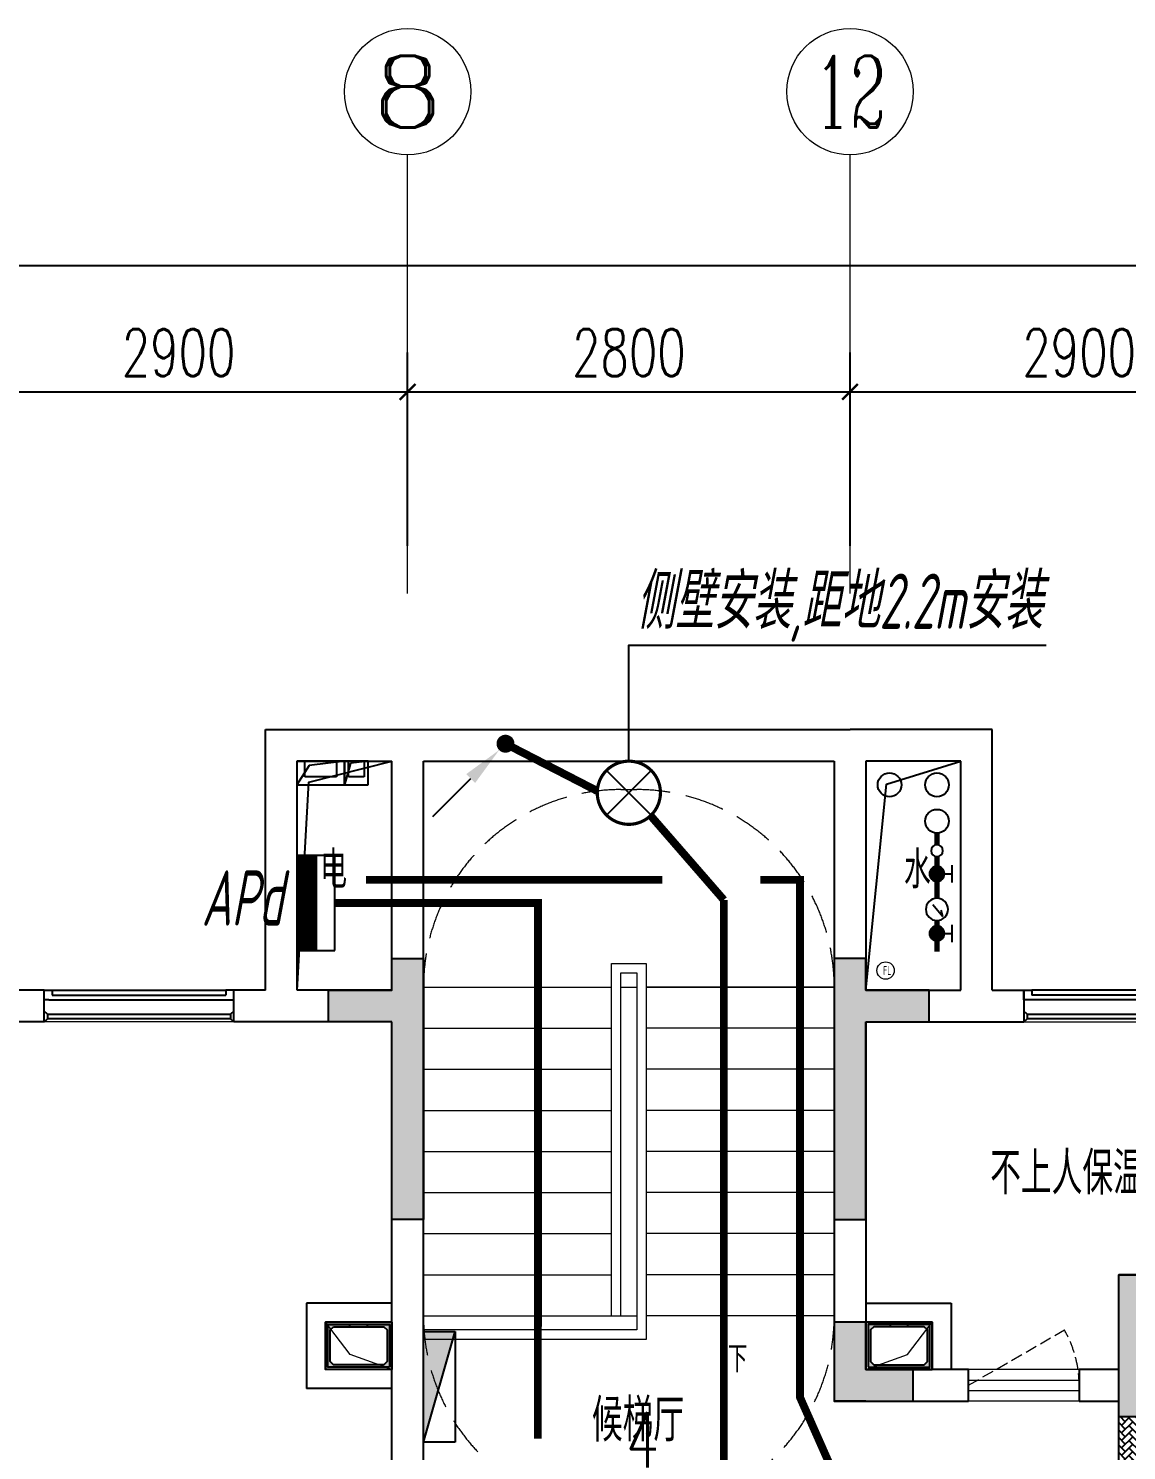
# Model space of a CAD drawing. Extents: x 3753737 to 4713801, y -857380 to 24339.
# Drawn here: x 4477949 to 4484899, y -788873 to -779873 of the extents above; entities that cross this region are included whole.
import ezdxf
from ezdxf.enums import TextEntityAlignment as Align

# ---------------------------------------------------------------- set-up
doc = ezdxf.new("R2010")
doc.units = 0
doc.header["$LTSCALE"] = 1000
doc.header["$MEASUREMENT"] = 0
doc.linetypes.add('DASH', pattern=[0.35, 0.25, -0.1])
doc.layers.get('0').update_dxf_attribs({"linetype": 'CONTINUOUS'})
doc.layers.get('Defpoints').update_dxf_attribs({"linetype": 'CONTINUOUS'})
for name, color, linetype in [('!!电气', 1, 'CONTINUOUS'), ('3-栏杆1', 252, 'CONTINUOUS'), ('COLU', 7, 'CONTINUOUS'), ('DIM-照明', 7, 'CONTINUOUS'), ('EQUIP-照明', 3, 'CONTINUOUS'), ('EQUIP-箱柜', 3, 'CONTINUOUS'), ('EQUIP_消火栓', 7, 'CONTINUOUS'), ('LVTRY', 252, 'CONTINUOUS'), ('LWIRE', 4, 'CONTINUOUS'), ('S-砼墙填充', 251, 'CONTINUOUS'), ('VPIPE-消防', 1, 'TG_X'), ('VPIPE-给水', 3, 'TG_J'), ('WALL', 252, 'CONTINUOUS'), ('WIRE-动力', 7, 'CONTINUOUS'), ('WIRE-照明', 2, 'CONTINUOUS'), ('保温', 6, 'CONTINUOUS'), ('污水', 3, 'CONTINUOUS'), ('看线', 185, 'CONTINUOUS'), ('给水', 4, 'CONTINUOUS'), ('铝合金', 144, 'CONTINUOUS')]:
    doc.layers.add(name, color=color, linetype=linetype)
for name, color, linetype, lineweight in [('AXIS', 114, 'CONTINUOUS', 20), ('AXIS_TEXT', 7, 'CONTINUOUS', 20), ('DIM_SYMB', 252, 'CONTINUOUS', 20), ('PUB_HATCH', 8, 'CONTINUOUS', 9), ('PUB_TEXT', 7, 'CONTINUOUS', 20), ('STAIR', 252, 'CONTINUOUS', 20), ('VPIPE-废水', 31, 'TG_F', 18), ('WINDOW', 146, 'CONTINUOUS', 20), ('平面-看线', 252, 'CONTINUOUS', 15), ('立面-洞口示意', 252, 'CONTINUOUS', 13)]:
    doc.layers.add(name, color=color, linetype=linetype, lineweight=lineweight)
doc.styles.add('_TCH_AXIS', font='COMPLEX', dxfattribs={"bigfont": 'GBCBIG'})
doc.styles.add('_TCH_DIM', font='SIMPLEX', dxfattribs={"bigfont": 'GBCBIG'})
doc.styles.add('_TCH_DIM_T3', font='SIMPLEX.shx', dxfattribs={"width": 0.705882, "bigfont": 'GBCBIG.shx'})
doc.styles.add('_TCH_LABEL', font='COMPLEX', dxfattribs={"bigfont": 'GBCBIG'})
doc.styles.add('_TEL_DIM', font='SIMPLEX', dxfattribs={"width": 0.8, "height": 3.5, "bigfont": 'HZTXT'})
doc.styles.add('COMPLEX', font='COMPLEX')
doc.styles.add('HZTXT', font='gbeitc.shx', dxfattribs={"width": 0.8, "height": 400, "bigfont": 'hztxt.shx'})
doc.styles.get("Standard").update_dxf_attribs({"font": 'gbenor.shx', "bigfont": 'gbcbig.shx'})
doc.styles.add('TG_LINETYPE', font='SIMPLEX', dxfattribs={"width": 0.8, "height": 3, "bigfont": 'HZTXT'})
doc.linetypes.add('TG_F', pattern='A,2,-0.3,["F",TG_LINETYPE,S=0.1,R=0,X=-0.23,Y=-0.15],0', length=2.3)
doc.linetypes.add('TG_J', pattern='A,2,-0.22,["J",TG_LINETYPE,S=0.1,R=0,X=-0.18,Y=-0.15],0', length=2.22)
doc.linetypes.add('TG_X', pattern='A,4,-0.3,["X",TG_LINETYPE,S=0.1,R=0,X=-0.23,Y=-0.15],0', length=4.3)
doc.dimstyles.new('_TCH_ARCH&&100', dxfattribs={"dimtxt": 297.5, "dimasz": 100, "dimexe": 250, "dimexo": 300, "dimgap": 100, "dimtad": 1, "dimdec": 0, "dimzin": 0, "dimdsep": 46, "dimtxsty": '_TCH_DIM_T3', "dimblk": 'ARCHTICK', "dimcen": 0.09, "dimclrt": 7, "dimazin": 2, "dimtfac": 1, "dimtdec": 0, "dimtix": 1, "dimtmove": 2, "dimatfit": 3, "dimfxl": 1, "dimtolj": 1, "dimtzin": 0, "dimarcsym": 0})
pattern_1 = [(45, (0, 0), (0, 47.4157523), [100.584, -33.528]), (135, (23.708, 23.708), (3e-15, 47.4157523), [100.584, -33.528])]
pattern_2 = [(90, (0, 0), (-16.49778, 1e-15), [9.525, -19.05]), (210, (0, 0), (8.24889, -14.2874966), [9.525, -19.05]), (150, (6e-16, 9.525), (-8.24889, -14.2874966), [9.525, -19.05])]

# ---------------------------------------------------------------- blocks, each defined once
blk = doc.blocks.new('$TwtSys$00000434')
at = {"color": 252}
for p, q in [((-0.5, 0.5), (-0.5, -0.5)), ((-0.5, -0.5), (0.5, 0.5)), ((0.5, 0.5), (-0.5, 0.5)), ((0.5, -0.5), (0.5, 0.5)), ((-0.5, -0.5), (0.5, -0.5))]:
    blk.add_line(p, q, dxfattribs=at)
blk.add_solid([(0.5, -0.5), (0.5, 0.5), (-0.5, -0.5)], dxfattribs=at)
blk = doc.blocks.new('A$C2705576B')
at = {"layer": '给水'}
h = blk.add_hatch(color=252, dxfattribs=at)
edge = h.paths.add_edge_path()
edge.add_arc((417.5, -1741.2), 47.2, 0, 360)
h = blk.add_hatch(color=252, dxfattribs=at)
edge = h.paths.add_edge_path()
edge.add_arc((794.7, -1741.2), 47.2, 0, 360)
at = {"layer": '给水', "color": 252}
for p, q in [((363.1, -1645.4), (471.8, -1645.4)), ((417.5, -1741.2), (417.5, -1645.4)), ((601.1, -1768.1), (525.3, -1704.3)), ((525.3, -1704.3), (564, -1715)), ((740.3, -1645.4), (849, -1645.4)), ((794.7, -1741.2), (794.7, -1645.4))]:
    blk.add_line(p, q, dxfattribs=at)
at = {"layer": '给水', "color": 252, "const_width": 35.4}
for points in [[(499.1, -1741.2), (302.5, -1741.2)], [(903.5, -1741.2), (640.6, -1741.2)], [(1052.8, -1741.2), (978.5, -1741.2)]]:
    blk.add_lwpolyline(points, dxfattribs=at)
at = {"layer": '给水', "color": 252}
for centre, radius in [((417.5, -1741.2), 47.2), ((569.8, -1741.2), 70.8), ((794.7, -1741.2), 47.2), ((941, -1741.2), 37.5)]:
    blk.add_circle(centre, radius, dxfattribs=at)
blk = doc.blocks.new('GDGDGRD')
at = {"layer": 'S-砼墙填充'}
h = blk.add_hatch(color=252, dxfattribs=at)
h.dxf.hatch_style = 1
h.paths.add_polyline_path([(431616.6, 297415.4), (431216.6, 297415.4), (431216.6, 297615.4), (431616.6, 297615.4), (431616.6, 297815.4), (431816.6, 297815.4), (431816.6, 296165.4), (431616.6, 296165.4)])
h = blk.add_hatch(color=252, dxfattribs=at)
h.dxf.hatch_style = 1
h.paths.add_polyline_path([(434616.6, 297415.4), (435016.6, 297415.4), (435016.6, 297615.4), (434616.6, 297615.4), (434616.6, 297815.4), (434416.6, 297815.4), (434416.6, 296165.4), (434616.6, 296165.4)])
h = blk.add_hatch(color=252, dxfattribs=at)
h.dxf.hatch_style = 1
h.paths.add_polyline_path([(436416.6, 295815.4), (436416.6, 295615.4), (436416.6, 294915.4), (436216.6, 294915.4), (436216.6, 295815.4)])
h = blk.add_hatch(color=252, dxfattribs=at)
h.dxf.hatch_style = 1
h.paths.add_polyline_path([(434916.6, 295015.6), (434916.6, 295215.6), (434616.6, 295215.6), (434616.6, 295515.6), (434416.6, 295515.6), (434416.6, 295015.6)])
at = {"layer": 'COLU', "color": 252}
for points in [[(431616.6, 297415.4), (431216.6, 297415.4), (431216.6, 297615.4), (431616.6, 297615.4), (431616.6, 297815.4), (431816.6, 297815.4), (431816.6, 296165.4), (431616.6, 296165.4), (431616.6, 297415.4)], [(434616.6, 297415.4), (435016.6, 297415.4), (435016.6, 297615.4), (434616.6, 297615.4), (434616.6, 297815.4), (434416.6, 297815.4), (434416.6, 296165.4), (434616.6, 296165.4), (434616.6, 297415.4)], [(436416.6, 295815.4), (436416.6, 295615.4), (436416.6, 295615.4), (436416.6, 294915.4), (436216.6, 294915.4), (436216.6, 295815.4)], [(434916.6, 295015.6), (434916.6, 295215.6), (434616.6, 295215.6), (434616.6, 295515.6), (434416.6, 295515.6), (434416.6, 295015.6)]]:
    blk.add_lwpolyline(points, close=True, dxfattribs=at)
blk = doc.blocks.new('VXVXVXDVXDVXVDX')
at = {"layer": '保温', "linetype": 'ByBlock', "ltscale": 10}
h = blk.add_hatch(dxfattribs=at)
h.set_pattern_fill('AR-HBONE', color=251, scale=55)
h.set_pattern_definition(pattern_1)
h.paths.add_polyline_path([(439216.6, 295615.4), (439116.6, 295615.4), (439116.6, 292815.4), (439216.6, 292815.2)])
h = blk.add_hatch(dxfattribs=at)
h.set_pattern_fill('AR-HBONE', color=251, scale=55)
h.set_pattern_definition(pattern_1)
h.paths.add_polyline_path([(436416.6, 294915.4), (436216.6, 294915.4), (436216.6, 292815.4), (436416.6, 292815.2)])
at = {"layer": '保温', "linetype": 'Continuous', "ltscale": 10}
h = blk.add_hatch(dxfattribs=at)
h.set_pattern_fill('HEX', color=251, scale=10, angle=90, style=0)
h.set_pattern_definition(pattern_2)
h.paths.add_polyline_path([(435016.6, 292815.4), (435016.6, 293015.4), (434466.6, 293015.4), (434466.6, 292815.4)])
h = blk.add_hatch(dxfattribs=at)
h.set_pattern_fill('HEX', color=251, scale=10, angle=90, style=0)
h.set_pattern_definition(pattern_2)
h.paths.add_polyline_path([(436216.6, 292815.4), (436216.6, 293015.4), (436116.6, 293015.4), (436116.6, 292815.4)])
at = {"layer": '保温', "linetype": 'ByBlock', "ltscale": 10}
h = blk.add_hatch(dxfattribs=at)
h.set_pattern_fill('AR-HBONE', color=251, scale=55)
h.set_pattern_definition(pattern_1)
h.paths.add_polyline_path([(425516.6, 292815.4), (425516.6, 292915.4), (425416.6, 292915.4), (425416.6, 292815.4)])
h = blk.add_hatch(dxfattribs=at)
h.set_pattern_fill('AR-HBONE', color=251, scale=55)
h.set_pattern_definition(pattern_1)
h.paths.add_polyline_path([(427016.6, 292815.4), (427016.6, 292915.4), (426316.6, 292915.4), (426316.6, 292815.4)])
h = blk.add_hatch(dxfattribs=at)
h.set_pattern_fill('AR-HBONE', color=251, scale=55)
h.set_pattern_definition(pattern_1)
h.paths.add_polyline_path([(437016.6, 292815.4), (437016.6, 292915.4), (436416.6, 292915.4), (436416.6, 292815.4)])
h = blk.add_hatch(dxfattribs=at)
h.set_pattern_fill('AR-HBONE', color=251, scale=55)
h.set_pattern_definition(pattern_1)
h.paths.add_polyline_path([(439116.6, 292815.3), (439116.6, 292915.4), (438616.6, 292915.4), (438616.6, 292815.3)])
h = blk.add_hatch(dxfattribs=at)
h.set_pattern_fill('AR-HBONE', color=251, scale=55)
h.set_pattern_definition(pattern_1)
h.paths.add_polyline_path([(439916.5, 292815.4), (439916.5, 292915.4), (439216.5, 292915.4), (439216.5, 292815.4)])
h = blk.add_hatch(dxfattribs=at)
h.set_pattern_fill('AR-HBONE', color=251, scale=55)
h.set_pattern_definition([(45, (-568246.073, -58773.168), (0, 47.4157523), [100.584, -33.528]), (135, (-568222.366, -58749.46), (3e-15, 47.4157523), [100.584, -33.528])])
h.paths.add_polyline_path([(440816.5, 292815.4), (440816.5, 292915.4), (440716.5, 292915.4), (440716.5, 292815.4)])
at = {"layer": '保温', "linetype": 'Continuous', "ltscale": 10}
h = blk.add_hatch(dxfattribs=at)
h.set_pattern_fill('HEX', color=251, scale=10, angle=90, style=0)
h.set_pattern_definition(pattern_2)
h.paths.add_polyline_path([(434066.6, 291315.4), (434066.6, 291515.4), (432166.6, 291515.4), (432166.6, 291315.4)])
at = {"layer": '保温', "color": 251, "linetype": 'ByBlock', "ltscale": 10}
for p, q in [((439016.6, 295615.4), (439216.6, 295615.4)), ((436216.6, 293015.4), (436216.6, 292815.4)), ((427016.6, 292915.4), (427016.6, 292815.4))]:
    blk.add_line(p, q, dxfattribs=at)
blk = doc.blocks.new('A$C1BAD4CCC')
at = {"layer": 'PUB_HATCH'}
blk.add_hatch(color=252, dxfattribs=at).paths.add_polyline_path([(15, -15), (15, -285), (155, -285), (155, -270), (50, -270), (30, -250), (30, -50), (50, -30), (370, -30), (390, -50), (390, -250), (370, -270), (265, -270), (265, -285), (405, -285), (405, -15)])
at = {"layer": 'LVTRY', "color": 252}
for p, q in [((155, -270), (155, -285)), ((265, -270), (265, -285))]:
    blk.add_line(p, q, dxfattribs=at)
for points in [[(420, 0), (0, 0), (0, -300), (420, -300)], [(405, -15), (15, -15), (15, -285), (405, -285)], [(50, -270), (370, -270), (390, -250), (390, -50), (370, -30), (50, -30), (30, -50), (30, -250), (50, -270)]]:
    blk.add_lwpolyline(points, close=True, dxfattribs=at)
at = {"layer": '立面-洞口示意', "color": 252}
blk.add_lwpolyline([(420, 0), (156.4, -93.9), (0, -300)], dxfattribs=at)
blk = doc.blocks.new('$WINLIB2D$00000001')
at = {"color": 0}
for points in [[(-0.5, 0.5), (-0.5, -0.5)], [(-0.5, 0.5), (0.5, 0.5)], [(0.5, -0.5), (0.5, 0.5)], [(0.5, 0.167), (-0.5, 0.167)], [(0.5, -0.167), (-0.5, -0.167)], [(-0.5, -0.5), (0.5, -0.5)]]:
    blk.add_lwpolyline(points, dxfattribs=at)
blk = doc.blocks.new('_ArchTick')
at = {"color": 0, "linetype": 'ByBlock', "const_width": 0.15}
blk.add_lwpolyline([(-0.5, -0.5), (0.5, 0.5)], dxfattribs=at)
blk = doc.blocks.new('*D567')
at = {"layer": 'AXIS', "color": 0, "lineweight": -2, "transparency": 16777216}
for p, q in [((11702.5, -5070.4), (11702.5, -3045.4)), ((61902.5, -5070.4), (61902.5, -3045.4)), ((11702.5, -3295.4), (61902.5, -3295.4))]:
    blk.add_line(p, q, dxfattribs=at)
at = {"layer": 'Defpoints', "color": 0, "transparency": 16777216}
for p in [(61902.5, -3295.4), (11702.5, -5370.4), (61902.5, -5370.4)]:
    blk.add_point(p, dxfattribs=at)
at = {"layer": 'AXIS', "color": 0, "lineweight": -2, "transparency": 16777216, "xscale": 100, "yscale": 100, "zscale": 100, "rotation": 180}
blk.add_blockref('_ArchTick', (11702.5, -3295.4), dxfattribs=at)
at = {"layer": 'AXIS', "color": 0, "lineweight": -2, "transparency": 16777216, "xscale": 100, "yscale": 100, "zscale": 100}
blk.add_blockref('_ArchTick', (61902.5, -3295.4), dxfattribs=at)
at = {"layer": 'AXIS', "color": 7, "transparency": 16777216, "insert": (36802.5, -3046.7), "char_height": 297.5, "attachment_point": 5, "style": '_TCH_DIM_T3'}
blk.add_mtext('\\A1;50200', dxfattribs=at)
blk = doc.blocks.new('*D573')
at = {"layer": 'AXIS', "color": 0, "lineweight": -2, "transparency": 16777216}
for p, q in [((20002.5, -5070.4), (20002.5, -3845.4)), ((22902.5, -5070.4), (22902.5, -3845.4)), ((20002.5, -4095.4), (22902.5, -4095.4))]:
    blk.add_line(p, q, dxfattribs=at)
at = {"layer": 'Defpoints', "color": 0, "transparency": 16777216}
for p in [(22902.5, -4095.4), (20002.5, -5370.4), (22902.5, -5370.4)]:
    blk.add_point(p, dxfattribs=at)
at = {"layer": 'AXIS', "color": 0, "lineweight": -2, "transparency": 16777216, "xscale": 100, "yscale": 100, "zscale": 100, "rotation": 180}
blk.add_blockref('_ArchTick', (20002.5, -4095.4), dxfattribs=at)
at = {"layer": 'AXIS', "color": 0, "lineweight": -2, "transparency": 16777216, "xscale": 100, "yscale": 100, "zscale": 100}
blk.add_blockref('_ArchTick', (22902.5, -4095.4), dxfattribs=at)
at = {"layer": 'AXIS', "color": 7, "transparency": 16777216, "insert": (21452.5, -3846.7), "char_height": 297.5, "attachment_point": 5, "style": '_TCH_DIM_T3'}
blk.add_mtext('\\A1;2900', dxfattribs=at)
blk = doc.blocks.new('*D574')
at = {"layer": 'AXIS', "color": 0, "lineweight": -2, "transparency": 16777216}
for p, q in [((22902.5, -5070.4), (22902.5, -3845.4)), ((25702.5, -5070.4), (25702.5, -3845.4)), ((22902.5, -4095.4), (25702.5, -4095.4))]:
    blk.add_line(p, q, dxfattribs=at)
at = {"layer": 'Defpoints', "color": 0, "transparency": 16777216}
for p in [(25702.5, -4095.4), (22902.5, -5370.4), (25702.5, -5370.4)]:
    blk.add_point(p, dxfattribs=at)
at = {"layer": 'AXIS', "color": 0, "lineweight": -2, "transparency": 16777216, "xscale": 100, "yscale": 100, "zscale": 100, "rotation": 180}
blk.add_blockref('_ArchTick', (22902.5, -4095.4), dxfattribs=at)
at = {"layer": 'AXIS', "color": 0, "lineweight": -2, "transparency": 16777216, "xscale": 100, "yscale": 100, "zscale": 100}
blk.add_blockref('_ArchTick', (25702.5, -4095.4), dxfattribs=at)
at = {"layer": 'AXIS', "color": 7, "transparency": 16777216, "insert": (24302.5, -3846.7), "char_height": 297.5, "attachment_point": 5, "style": '_TCH_DIM_T3'}
blk.add_mtext('\\A1;2800', dxfattribs=at)
blk = doc.blocks.new('*D575')
at = {"layer": 'AXIS', "color": 0, "lineweight": -2, "transparency": 16777216}
for p, q in [((25702.5, -5070.4), (25702.5, -3845.4)), ((28602.5, -5070.4), (28602.5, -3845.4)), ((25702.5, -4095.4), (28602.5, -4095.4))]:
    blk.add_line(p, q, dxfattribs=at)
at = {"layer": 'Defpoints', "color": 0, "transparency": 16777216}
for p in [(28602.5, -4095.4), (25702.5, -5370.4), (28602.5, -5370.4)]:
    blk.add_point(p, dxfattribs=at)
at = {"layer": 'AXIS', "color": 0, "lineweight": -2, "transparency": 16777216, "xscale": 100, "yscale": 100, "zscale": 100, "rotation": 180}
blk.add_blockref('_ArchTick', (25702.5, -4095.4), dxfattribs=at)
at = {"layer": 'AXIS', "color": 0, "lineweight": -2, "transparency": 16777216, "xscale": 100, "yscale": 100, "zscale": 100}
blk.add_blockref('_ArchTick', (28602.5, -4095.4), dxfattribs=at)
at = {"layer": 'AXIS', "color": 7, "transparency": 16777216, "insert": (27152.5, -3846.7), "char_height": 297.5, "attachment_point": 5, "style": '_TCH_DIM_T3'}
blk.add_mtext('\\A1;2900', dxfattribs=at)
blk = doc.blocks.new('_AXISO')
blk.add_circle((0, 0), 0.5)
at = {"layer": 'AXIS_TEXT', "style": 'COMPLEX', "width": 1.041667}
blk.add_attdef('A', text='', height=0.56, dxfattribs=at).set_placement((-0.25, -0.28), (0.25, -0.28), align=Align.FIT)
blk = doc.blocks.new('$TelecSys$00000081')
for p, q in [((0.104, 0.104), (0.104, 0.104)), ((-0.104, -0.104), (-0.104, -0.104)), ((-1.15, -1.15), (-0.55, -0.55))]:
    blk.add_line(p, q)
at = {"const_width": 0.142}
blk.add_lwpolyline([(0.071, 0, 1), (-0.071, 0, 1)], format="xyb", close=True, dxfattribs=at)
blk.add_solid([(-0.62, -0.48), (-0.48, -0.62), (-0.1, -0.1)])
at = {"width": 0.8, "flags": 9}
blk.add_attdef('A', (0, 0), '', height=0.00002, rotation=180, dxfattribs=at)
blk = doc.blocks.new('$equip$00002539')
for p, q in [((-0.354, 0.354), (0.354, -0.354)), ((0.354, 0.354), (-0.354, -0.354))]:
    blk.add_line(p, q)
at = {"const_width": 0.05}
blk.add_lwpolyline([(-0.5, 0, 1), (0.5, 0, 1), (-0.5, 0, 0.911406)], format="xyb", dxfattribs=at)
blk.add_circle((0, 0), 0.5)
for p in [(0, 0.5), (-0.5, 0), (0.5, 0), (0, -0.5)]:
    blk.add_point(p)
at = {"color": 7, "style": '_TEL_DIM', "flags": 1}
blk.add_attdef('A', text='', height=0.00002, dxfattribs=at).set_placement((0, 0), align=Align.MIDDLE_CENTER)
blk = doc.blocks.new('*X9')
at = {"color": 0}
for p, q in [((-250, 32.8), (-182.8, 100)), ((-250, 68.2), (-218.2, 100)), ((-247.5, 0), (-147.5, 100)), ((-212.1, 0), (-112.1, 100)), ((-176.8, 0), (-76.8, 100)), ((-141.4, 0), (-41.4, 100)), ((-106.1, 0), (-6.1, 100)), ((-70.7, 0), (29.3, 100)), ((-35.4, 0), (64.6, 100)), ((0, 0), (100, 100)), ((35.4, 0), (135.4, 100)), ((70.7, 0), (170.7, 100)), ((106.1, 0), (206.1, 100)), ((141.4, 0), (241.4, 100)), ((176.8, 0), (250, 73.2)), ((212.1, 0), (250, 37.9)), ((247.5, 0), (250, 2.5))]:
    blk.add_line(p, q, dxfattribs=at)
blk = doc.blocks.new('$equip$00001414')
for p, q in [((0.75, 0.6), (-0.75, 0.6)), ((-0.75, 0.6), (-0.75, 0)), ((0.75, 0), (0.75, 0.6)), ((-0.75, 0.3), (0.75, 0.3)), ((-0.75, 0), (0.75, 0))]:
    blk.add_line(p, q)
at = {"const_width": 0.3}
blk.add_lwpolyline([(-0.75, 0.15), (0.75, 0.15)], dxfattribs=at)
for p in [(0, 0.6), (-0.75, 0.3), (0.75, 0.3), (0, 0)]:
    blk.add_point(p)
at = {"xscale": 0.00300000000061118, "yscale": 0.00300000000061118, "zscale": 0.00300000000061118}
blk.add_blockref('*X9', (0, 0), dxfattribs=at)
at = {"style": '_TCH_LABEL', "flags": 9}
blk.add_attdef('A', (0, 0), '', height=0.00002, dxfattribs=at)
blk = doc.blocks.new('A$C0A82355E')
at = {"layer": '!!电气'}
for p, q in [((0, 300), (-150, 300)), ((-150, 300), (-150, 0)), ((-26.9, 223.3), (-150, 300)), ((0, 0), (0, 300)), ((-100, 50), (-100, 250)), ((-100, 250), (0, 250)), ((0, 0), (-26.9, 223.3)), ((-150, 0), (0, 0)), ((0, 50), (-100, 50))]:
    blk.add_line(p, q, dxfattribs=at)
blk = doc.blocks.new('A$C04F44ECC')
at = {"layer": '!!电气'}
for p, q in [((0, 0), (-300, 0)), ((-300, 0), (-300, -300)), ((-250, -200), (-250, 0)), ((0, 0), (-223, -27)), ((-50, 0), (-50, -200)), ((0, -300), (0, 0)), ((-223, -27), (-300, -300)), ((-300, -300), (0, -300)), ((-50, -200), (-250, -200))]:
    blk.add_line(p, q, dxfattribs=at)
blk = doc.blocks.new('$TelecSys$00000095')
blk.add_line((0.4, 0.4), (-0.4, -0.4))
at = {"width": 0.8}
blk.add_attdef('N', text='', height=1, dxfattribs=at).set_placement((-0.017, 1.056), align=Align.MIDDLE)
blk = doc.blocks.new('$TelecSys$00000152')
blk.add_blockref('$TelecSys$00000095', (0, 0))
at = {"style": '_TEL_DIM', "width": 0.7}
blk.add_attdef('N', text='', height=0.875, dxfattribs=at).set_placement((-0.015, 0.924), align=Align.MIDDLE)
blk = doc.blocks.new('A$C100F5A36')
at = {"layer": '3-栏杆1', "color": 252}
for p, q in [((20622.7, -8033.3), (20602.5, -8015.5)), ((20602.5, -8015.5), (20622.7, -8033.3)), ((20622.7, -8062.6), (20602.5, -8082.4)), ((20602.5, -8082.4), (20622.7, -8062.6)), ((20622.7, -8033.3), (21782.2, -8033.3)), ((20622.7, -8033.3), (20622.7, -8062.6)), ((21782.2, -8062.6), (20622.7, -8062.6)), ((21782.2, -8033.3), (21802.5, -8015.5)), ((21802.5, -8015.5), (21782.2, -8033.3)), ((21782.2, -8033.3), (21782.2, -8062.6)), ((21802.5, -8082.4), (21782.2, -8062.6)), ((26822.7, -8033.3), (26802.4, -8015.5)), ((26802.4, -8015.5), (26822.7, -8033.3)), ((26822.7, -8062.6), (26802.4, -8082.4)), ((26802.4, -8082.4), (26822.7, -8062.6)), ((26822.7, -8033.3), (27982.2, -8033.3)), ((26822.7, -8033.3), (26822.7, -8062.6)), ((27982.2, -8062.6), (26822.7, -8062.6))]:
    blk.add_line(p, q, dxfattribs=at)
at = {"layer": 'AXIS'}
for p, q in [((22902.5, -5370.4), (22902.5, -2595.4)), ((25702.5, -5370.4), (25702.5, -2595.4))]:
    blk.add_line(p, q, dxfattribs=at)
at = {"layer": 'DIM_SYMB', "color": 252}
blk.add_lwpolyline([(24977.5, -10072.4, 0, 0, 0), (24977.5, -7147.4, 0, 0, 0), (23627.5, -7147.4, 0, 0, 0), (23627.5, -9662.4, 40, 0, 0), (23627.5, -9812.4, 0, 0, 0)], format="xyseb", dxfattribs=at)
at = {"layer": 'STAIR', "color": 252}
for p, q in [((25602.5, -6432.4), (23002.5, -6432.4)), ((23002.5, -6432.4), (23002.5, -7862.4)), ((25602.5, -7862.4), (25602.5, -6432.4)), ((24192.5, -9942.4), (24192.5, -7712.4)), ((24192.5, -7712.4), (24412.5, -7712.4)), ((24412.5, -7712.4), (24412.5, -10092.4)), ((24252.5, -9942.4), (24252.5, -7772.4)), ((24252.5, -7772.4), (24352.5, -7772.4)), ((24352.5, -7772.4), (24352.5, -10032.4)), ((23002.5, -9942.4), (23002.5, -7862.4)), ((23002.5, -7862.4), (24192.5, -7862.4)), ((23002.5, -7862.4), (24192.5, -7862.4)), ((24252.5, -9942.4), (24252.5, -7862.4)), ((24252.5, -7862.4), (24352.5, -7862.4)), ((24352.5, -7862.4), (24352.5, -9942.4)), ((25602.5, -7862.4), (24412.5, -7862.4)), ((24412.5, -7862.4), (25602.5, -7862.4)), ((25602.5, -7862.4), (25602.5, -9942.4)), ((23002.5, -8122.4), (24192.5, -8122.4)), ((25602.5, -8122.4), (24412.5, -8122.4)), ((23002.5, -8382.4), (24192.5, -8382.4)), ((25602.5, -8382.4), (24412.5, -8382.4)), ((23002.5, -8642.4), (24192.5, -8642.4)), ((25602.5, -8642.4), (24412.5, -8642.4)), ((23002.5, -8902.4), (24192.5, -8902.4)), ((25602.5, -8902.4), (24412.5, -8902.4)), ((23002.5, -9162.4), (24192.5, -9162.4)), ((25602.5, -9162.4), (24412.5, -9162.4)), ((23002.5, -9422.4), (24192.5, -9422.4)), ((25602.5, -9422.4), (24412.5, -9422.4)), ((23002.5, -9682.4), (24192.5, -9682.4)), ((25602.5, -9682.4), (24412.5, -9682.4)), ((23002.5, -9942.4), (24192.5, -9942.4)), ((24192.5, -9942.4), (24252.5, -9942.4)), ((24192.5, -9942.4), (24252.5, -9942.4)), ((24252.5, -9942.4), (24352.5, -9942.4)), ((25602.5, -9942.4), (24412.5, -9942.4)), ((24352.5, -10032.4), (23002.5, -10032.4)), ((23002.5, -10092.4), (23002.5, -10032.4)), ((24412.5, -10092.4), (23002.5, -10092.4))]:
    blk.add_line(p, q, dxfattribs=at)
at = {"layer": 'STAIR', "color": 252, "linetype": 'DASH'}
for points in [[(23002.5, -7862.4, -0.414214), (24252.5, -6612.4), (24352.5, -6612.4, -0.414214), (25602.5, -7862.4)], [(23002.5, -9942.4, 0.414214), (24252.5, -11192.4), (24352.5, -11192.4, 0.414214), (25602.5, -9942.4)]]:
    blk.add_lwpolyline(points, format="xyb", dxfattribs=at)
at = {"layer": 'VPIPE-废水', "color": 252}
blk.add_circle((25927.5, -7757.4), 55, dxfattribs=at)
at = {"layer": 'VPIPE-消防', "color": 252, "linetype": 'Continuous'}
blk.add_circle((25952.5, -6582.4), 75, dxfattribs=at)
at = {"layer": 'VPIPE-给水', "color": 252, "linetype": 'Continuous'}
for centre in [(26252.5, -6582.4), (26252.5, -6812.4)]:
    blk.add_circle(centre, 75, dxfattribs=at)
at = {"layer": 'WALL', "color": 252}
for p, q in [((22002.5, -6232.4), (22902.5, -6232.4)), ((22002.5, -7882.4), (22002.5, -6232.4)), ((22902.5, -6232.4), (25702.5, -6232.4)), ((26602.5, -6232.4), (25702.5, -6232.4)), ((26602.5, -7882.4), (26602.5, -6232.4)), ((22202.5, -6432.4), (22802.5, -6432.4)), ((22202.5, -7882.4), (22202.5, -6432.4)), ((22802.5, -7882.4), (22802.5, -6432.4)), ((23002.5, -6432.4), (25602.5, -6432.4)), ((23002.5, -7982.4), (23002.5, -6432.4)), ((25602.5, -6432.4), (25602.5, -7982.4)), ((26402.5, -6432.4), (25802.5, -6432.4)), ((25802.5, -6432.4), (25802.5, -7882.4)), ((26402.5, -7882.4), (26402.5, -6432.4)), ((20602.5, -7882.4), (19902.5, -7882.4)), ((20602.5, -8082.4), (20602.5, -7882.4)), ((22002.5, -7882.4), (21802.5, -7882.4)), ((21802.5, -8082.4), (21802.5, -7882.4)), ((22802.5, -7882.4), (22202.5, -7882.4)), ((25802.5, -7882.4), (26402.5, -7882.4)), ((26602.5, -7882.4), (26802.5, -7882.4)), ((26802.5, -7882.4), (26802.5, -8082.4)), ((23002.5, -11882.4), (23002.5, -7982.4)), ((25602.5, -7982.4), (25602.5, -10382.1)), ((20602.5, -8082.4), (20102.5, -8082.4)), ((22102.5, -8082.4), (21802.5, -8082.4)), ((22802.5, -8082.4), (22102.5, -8082.4)), ((22802.5, -12082.4), (22802.5, -8082.4)), ((25802.5, -8082.4), (26502.5, -8082.4)), ((25802.5, -8082.4), (25802.5, -10282.1)), ((26502.5, -8082.4), (26802.5, -8082.4)), ((27402.5, -10282.4), (27402.5, -9682.4)), ((28502.5, -9682.4), (27402.5, -9682.4)), ((22262.5, -9861.9), (22262.5, -10401.9)), ((22802.5, -9861.9), (22262.5, -9861.9)), ((22802.5, -9981.9), (22802.5, -9861.9)), ((25802.5, -9861.9), (26342.5, -9861.9)), ((25802.5, -9861.9), (25802.5, -9981.9)), ((26342.5, -9861.9), (26342.5, -10282.2)), ((22382.5, -9981.9), (22382.5, -10281.9)), ((22802.5, -9981.9), (22382.5, -9981.9)), ((25802.5, -9981.9), (26222.5, -9981.9)), ((26222.5, -9981.9), (26222.5, -10282.2)), ((22802.5, -10281.9), (22382.5, -10281.9)), ((22802.5, -10401.9), (22802.5, -10281.9)), ((26452.5, -10282.2), (25802.5, -10282.1)), ((26342.5, -10282.2), (26222.5, -10282.2)), ((26452.4, -10482.2), (26452.5, -10282.2)), ((27152.5, -10282.3), (27152.4, -10482.3)), ((27402.5, -10282.4), (27152.5, -10282.3)), ((22802.5, -10401.9), (22262.5, -10401.9)), ((25602.5, -10382.1), (25602.5, -10482.1)), ((25802.5, -10482.1), (25602.5, -10482.1)), ((25802.5, -10482.1), (26452.4, -10482.2)), ((25802.5, -10482.1), (25802.5, -10482.1)), ((27152.4, -10482.3), (27402.5, -10482.4)), ((27402.5, -12482.4), (27402.5, -10482.4))]:
    blk.add_line(p, q, dxfattribs=at)
at = {"layer": 'WINDOW', "color": 252, "linetype": 'DASH', "ltscale": 0.3}
blk.add_lwpolyline([(26452.3, -10382.3), (27058.7, -10032.4, -0.131526), (27152.4, -10382.1)], format="xyb", dxfattribs=at)
at = {"layer": '平面-看线', "color": 252}
for p, q in [((21802.5, -8082.4), (20602.5, -8082.4)), ((26802.5, -8082.4), (28002.5, -8082.4))]:
    blk.add_line(p, q, dxfattribs=at)
at = {"layer": '看线', "color": 252, "ltscale": 0.5}
for points in [[(22202.5, -7882.4), (22277.4, -6565.3), (22802.5, -6432.4)], [(25802.4, -7882.4), (25933.4, -6578.3), (26402.5, -6432.4)]]:
    blk.add_lwpolyline(points, dxfattribs=at)
at = {"layer": '铝合金', "color": 252}
for points in [[(20632.5, -7942.4), (20602.5, -7942.4), (20602.5, -7882.4), (20652.5, -7882.4), (20652.5, -7912.4)], [(20602.5, -7912.4), (20602.5, -7882.4), (20652.5, -7882.4), (20652.5, -7892.4), (20652.5, -7892.4), (20652.5, -7912.4)], [(20652.5, -7882.4), (21752.5, -7882.4)], [(20652.5, -7912.4), (21752.5, -7912.4)], [(21772.5, -7942.4), (21802.5, -7942.4), (21802.5, -7882.4), (21752.5, -7882.4), (21752.5, -7912.4)], [(21802.5, -7912.4), (21802.5, -7882.4), (21752.5, -7882.4), (21752.5, -7892.4), (21752.5, -7892.4), (21752.5, -7912.4)], [(26832.5, -7942.4), (26802.5, -7942.4), (26802.5, -7882.4), (26852.5, -7882.4), (26852.5, -7912.4)], [(26802.5, -7912.4), (26802.5, -7882.4), (26852.5, -7882.4), (26852.5, -7892.4), (26852.5, -7892.4), (26852.5, -7912.4)], [(27952.5, -7882.4), (26852.5, -7882.4)], [(27952.5, -7912.4), (26852.5, -7912.4)], [(20632.5, -7942.4), (21772.5, -7942.4)], [(27972.5, -7942.4), (26832.5, -7942.4)]]:
    blk.add_lwpolyline(points, dxfattribs=at)
at = {"color": 252}
for name in ['GDGDGRD', 'VXVXVXDVXDVXVDX']:
    blk.add_blockref(name, (-408814.1, -305497.8), dxfattribs=at)
at = {"color": 252, "xscale": -1, "rotation": 180}
blk.add_blockref('A$C1BAD4CCC', (22382.5, -10281.9), dxfattribs=at)
at = {"color": 252, "rotation": 180.0000011675328}
blk.add_blockref('A$C1BAD4CCC', (26222.5, -10281.9), dxfattribs=at)
at = {"layer": 'AXIS'}
ref = blk.add_blockref('_AXISO', (22902.5, -2195.4), dxfattribs=dict(at, xscale=800, yscale=800, zscale=800))
ref.add_attrib('A', '8', dxfattribs={"layer": 'AXIS_TEXT', "height": 452.5, "style": '_TCH_AXIS', "width": 1.5}).set_placement((22676.2, -2421.7), (23128.7, -2421.7), align=Align.FIT)
ref = blk.add_blockref('_AXISO', (25702.5, -2195.4), dxfattribs=dict(at, xscale=800, yscale=800, zscale=800))
ref.add_attrib('A', '12', dxfattribs={"layer": 'AXIS_TEXT', "height": 452.55, "style": '_TCH_AXIS', "width": 0.724138}).set_placement((25476.2, -2421.7), (25928.7, -2421.7), align=Align.FIT)
at = {"layer": 'EQUIP_消火栓', "color": 252, "xscale": -700, "yscale": 200, "zscale": 700, "rotation": 270.0000000000208}
blk.add_blockref('$TwtSys$00000434', (23102.5, -10392.4), dxfattribs=at)
at = {"layer": 'WINDOW', "color": 252, "xscale": -700.0000123986958, "yscale": -200, "zscale": -700.0000123986958, "rotation": 359.9913974263898}
blk.add_blockref('$WINLIB2D$00000001', (26802.4, -10382.3), dxfattribs=at)
at = {"layer": '污水', "color": 252, "xscale": -1, "rotation": 269.999999999891}
blk.add_blockref('A$C2705576B', (27993.7, -7940.2), dxfattribs=at)
at = {"layer": 'DIM_SYMB', "color": 7, "style": '_TCH_DIM'}
blk.add_text('下', height=168.8, dxfattribs=at).set_placement((24930, -10299.9))
at = {"layer": 'PUB_TEXT', "color": 252}
for s, height, p in [('电', 236.3, (22348.7, -7237.6)), ('水', 236.3, (26043.5, -7237.6)), ('不上人保温平屋面', 270.07, (26589.4, -9175)), ('候梯厅', 270.07, (24068.7, -10738))]:
    blk.add_text(s, height=height, dxfattribs=at).set_placement(p)
at = {"layer": 'PUB_TEXT', "color": 252, "width": 0.6}
blk.add_text('FL', height=56, dxfattribs=at).set_placement((25912.1, -7785.4))
at = {"layer": 'AXIS'}
for p1, p2, distance, text, picture, middle in [((11702.5, -5370.4), (61902.5, -5370.4), 2075, '50200', '*D567', (36802.5, -3046.7)), ((20002.5, -5370.4), (22902.5, -5370.4), 1275, '2900', '*D573', (21452.5, -3846.7)), ((22902.5, -5370.4), (25702.5, -5370.4), 1275, '2800', '*D574', (24302.5, -3846.7)), ((25702.5, -5370.4), (28602.5, -5370.4), 1275, '2900', '*D575', (27152.5, -3846.7))]:
    dim = blk.add_aligned_dim(p1=p1, p2=p2, distance=distance, text=text, dimstyle='_TCH_ARCH&&100', dxfattribs=at)
    dim.commit()
    dim.dimension.update_dxf_attribs({"geometry": picture, "text_midpoint": middle})

msp = doc.modelspace()

# ---------------------------------------------------------------- block references
at = {"layer": '!!电气'}
msp.add_blockref('A$C100F5A36', (4457446.2, -778077.2), dxfattribs=at)

# ---------------------------------------------------------------- next in the draw order: linework, layer by layer
at = {"layer": '!!电气', "color": 7}
msp.add_lwpolyline([(4481748.6, -784509.6), (4481748.6, -783775), (4484389.5, -783775)], dxfattribs=at)
at = {"layer": 'WIRE-动力', "color": 6, "const_width": 50}
for points in [[(4480085.6, -785260.7), (4481959.7, -785260.7)], [(4482581.1, -785260.7), (4482831.9, -785260.7), (4482831.9, -788535.9), (4483026.5, -788975.3)], [(4479888.6, -785407.3), (4481174, -785407.3), (4481172.6, -788798.2)]]:
    msp.add_lwpolyline(points, dxfattribs=at)
at = {"layer": 'WIRE-照明', "color": 2, "const_width": 50}
msp.add_lwpolyline([(4481548.9, -784698.6), (4480967.9, -784399.4)], dxfattribs=at)
at = {"layer": 'WIRE-照明', "color": 2, "linetype": 'Continuous', "const_width": 50}
for points in [[(4481886.2, -784854.7), (4482349.9, -785387.9)], [(4482349.9, -788979.4), (4482349.9, -785387.9)]]:
    msp.add_lwpolyline(points, dxfattribs=at)

# ---------------------------------------------------------------- next in the draw order: block references
at = {"layer": '!!电气', "color": 2, "rotation": 90}
msp.add_blockref('A$C0A82355E', (4479948.1, -784509.6), dxfattribs=at)
at = {"xscale": 0.5, "yscale": 0.5, "zscale": 0.5}
msp.add_blockref('A$C04F44ECC', (4480098.6, -784509.6), dxfattribs=at)
at = {"layer": 'DIM-照明', "color": 6}
ref = msp.add_blockref('$TelecSys$00000152', (4481840.5, -789128.5), dxfattribs=dict(at, xscale=350, yscale=350, zscale=350))
ref.add_attrib('N', '4', dxfattribs={"layer": '0', "color": 7, "height": 350, "style": '_TEL_DIM', "width": 0.7}).set_placement((4481835.1, -788805.3), align=Align.MIDDLE)
at = {"layer": 'EQUIP-照明', "color": 6, "xscale": 400, "yscale": 400, "zscale": 400}
msp.add_blockref('$equip$00002539', (4481748.6, -784709.6), dxfattribs=at)
at = {"layer": 'EQUIP-箱柜', "color": 6, "xscale": 400, "yscale": 400, "zscale": 400, "rotation": 270.0000000494967}
msp.add_blockref('$equip$00001414', (4479648.6, -785407.3), dxfattribs=at)
at = {"layer": 'LWIRE', "color": 6, "xscale": 400, "yscale": 400, "zscale": 400}
msp.add_blockref('$TelecSys$00000081', (4480967.9, -784399.4), dxfattribs=at)

# ---------------------------------------------------------------- next in the draw order: texts
at = {"layer": 'DIM-照明', "style": 'HZTXT', "width": 0.7}
for s, p in [('侧壁安装,距地2.2m安装', (4481792.9, -783672.5)), ('APd', (4479045.1, -785550.5))]:
    msp.add_text(s, height=350, dxfattribs=at).set_placement(p)

doc.saveas('drawing.dxf')
